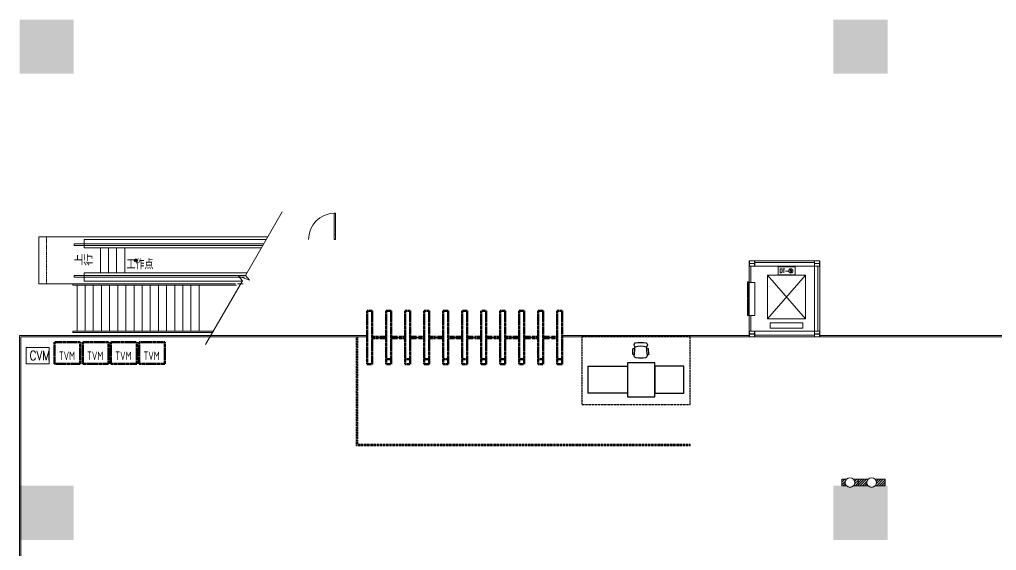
# Model space of a CAD drawing. Header units: millimetres. Extents: x 395197 to 699875, y 745 to 708816.
# Drawn here: x 514053 to 550064, y 495768 to 515354 of the extents above; entities that cross this region are included whole.
import ezdxf
from ezdxf.enums import TextEntityAlignment as Align

# ---------------------------------------------------------------- set-up
doc = ezdxf.new("R2010")
doc.units = ezdxf.units.MM
for name, pattern in [('DASH', [0.35, 0.25, -0.1]), ('DASHED2', [0.375, 0.25, -0.125]), ('DOTE', [2.42, 2, -0.2, 0.02, -0.2])]:
    doc.linetypes.add(name, pattern=pattern)
for name, color, linetype, lineweight in [('4', 4, 'Continuous', 9), ('A-EVTR', 3, 'Continuous', 9), ('A-STRS', 50, 'Continuous', 9), ('A-SYMB', 13, 'Continuous', 9), ('A-TEXT', 4, 'Continuous', 9), ('AUDIT_D_110625132327-0', 4, 'Continuous', 9), ('C-NAME', 13, 'Continuous', 9), ('COLUMN', 9, 'Continuous', 13), ('DIM_SYMB', 3, 'Continuous', 9), ('KbhRt主线_右线xl', 3, 'DOTE', 70), ('PUB_HATCH', 8, 'Continuous', 9), ('导向定位-吸墙', 190, 'Continuous', 9), ('建-柱-平面-混凝土柱', 6, 'Continuous', 9), ('建-窗扇', 252, 'Continuous', 9), ('栏杆', 2, 'Continuous', 5), ('设备－AFC', 2, 'Continuous', 9), ('龙阳路站平剖面图0625$0$A-DOOR', 32, 'Continuous', 9), ('龙阳路站平剖面图0625$0$A-STRS', 50, 'Continuous', 9)]:
    doc.layers.add(name, color=color, linetype=linetype, lineweight=lineweight)
doc.styles.add('_HZTXT', font='txt1.shx', dxfattribs={"width": 0.7, "bigfont": 'HZTXT.shx'})
doc.styles.add('_TCH_DIM', font='txt1.shx', dxfattribs={"bigfont": '@@hztxt.shx'})
doc.styles.add('ECADI', font='hzs.shx', dxfattribs={"width": 0.7, "bigfont": 'hztxt.shx'})
pattern_1 = [(45, (397366.545, 499043.092), (-17.6776695, 17.6776695), []), (45, (397378.33, 499043.092), (-17.6776695, 17.6776695), [])]

# ---------------------------------------------------------------- blocks, each defined once
blk = doc.blocks.new('A$C6DF77E91')
at = {"layer": 'A-STRS'}
h = blk.add_hatch(color=256, dxfattribs=at)
h.paths.add_polyline_path([(119, 53, 0.414214), (66, 106), (66, 53)])
h.paths.add_polyline_path([(66, 53), (13, 53, 0.414214), (66, 0)])
h = blk.add_hatch(color=256, dxfattribs=at)
h.paths.add_polyline_path([(119, 53, 0.414214), (66, 106), (66, 53)])
h.paths.add_polyline_path([(66, 53), (13, 53, 0.414214), (66, 0)])
for p, q in [((0, 53), (132, 53)), ((0, 53), (132, 53)), ((66, 106), (66, 0)), ((66, 106), (66, 0)), ((66, 53), (66, 53)), ((66, 53), (66, 53)), ((66, 53), (66, 0)), ((66, 53), (66, 53)), ((66, 53), (66, 53)), ((66, 53), (66, 0))]:
    blk.add_line(p, q, dxfattribs=at)
blk.add_circle((66, 53), 52.8, dxfattribs=at)
blk = doc.blocks.new('龙阳路站平剖面图0625$0$$TCHSYS$LDOR22D')
for p, q in [((-0.517, 0.833), (-0.017, 0.833)), ((-0.517, 0.833), (-0.517, 0.667)), ((-0.517, 0.667), (-0.017, 0.667)), ((-0.017, 0.833), (-0.017, 0.667)), ((0.017, 0.833), (0.017, 0.667)), ((0.017, 0.833), (0.517, 0.833)), ((0.017, 0.667), (0.517, 0.667)), ((0.517, 0.833), (0.517, 0.667)), ((-0.5, 0.5), (0.5, 0.5))]:
    blk.add_line(p, q)
blk = doc.blocks.new('_FZH')
blk.add_solid([(-0.5, -0.5), (0.5, -0.5), (-0.5, 0.5), (0.5, 0.5)])
blk = doc.blocks.new('$DorLib2D$00000001')
for p, q in [((0.45, 0.975), (0.5, 0.975)), ((0.45, 0), (0.45, 0.975)), ((0.5, 0), (0.5, 0.975)), ((0.5, 0), (0.45, 0))]:
    blk.add_line(p, q)
at = {"lineweight": 13}
blk.add_arc((0.475, 0), 0.975, 91.4693, 180, dxfattribs=at)
blk = doc.blocks.new('门式闸机')
at = {"color": 1}
for p, q in [((0, 0), (0, 1960)), ((0, 1960), (180, 1960)), ((180, 1960), (180, 0)), ((0, 1780), (180, 1780)), ((180, 1000), (415, 1000)), ((180, 960), (415, 960)), ((415, 1000), (415, 960)), ((465, 960), (465, 1000)), ((465, 1000), (700, 1000)), ((465, 960), (700, 960)), ((180, 0), (0, 0))]:
    blk.add_line(p, q, dxfattribs=at)
blk = doc.blocks.new('门式端机')
at = {"color": 1}
for p, q in [((0, 0), (0, 1960)), ((0, 1960), (180, 1960)), ((180, 1960), (180, 0)), ((180, 0), (0, 0))]:
    blk.add_line(p, q, dxfattribs=at)
blk = doc.blocks.new('$PLAN$00001584')
for p, q in [((-292, -435), (-287, -238)), ((-233, -439), (-218, -243)), ((233, -439), (218, -243)), ((292, -435), (287, -238)), ((-243, -457), (-242, -450)), ((-243, -457), (-242, -450)), ((243, -457), (242, -450))]:
    blk.add_line(p, q)
for centre, radius, start, end in [((0, -1587), 1587, 82.5907, 97.4093), ((-253, -252), 36.3, 12.8663, 157.8436), ((-160, -89), 87.7, 120.3927, 239.6073), ((-23, -255), 203, 153.618, 172.8718), ((0, -704), 577, 69.209, 110.791), ((160, -89), 87.7, 300.3927, 59.6073), ((22, -254), 203, 6.9097, 26.2122), ((253, -252), 36.3, 22.1564, 167.1337), ((-262, -425), 32, 198.7162, 333.9569), ((-142, -466), 102, 175, 253.8913), ((0, 132), 716, 256.275, 283.725), ((142, -466), 102, 286.1087, 5), ((262, -425), 32, 206.0431, 341.2838)]:
    blk.add_arc(centre, radius, start, end)
blk = doc.blocks.new('dasddddss')
at = {"color": 1}
for p, q in [((1920282, -10783943), (1920282, -10784893)), ((1921082, -10783943), (1920282, -10783943)), ((1921082, -10784893), (1921082, -10783943)), ((1920282, -10784893), (1921082, -10784893))]:
    blk.add_line(p, q, dxfattribs=at)
at = {"layer": 'C-NAME', "color": 1, "style": 'ECADI', "width": 0.7}
blk.add_text('TVM', height=315, rotation=90, dxfattribs=at).set_placement((1920944, -10784734))
blk = doc.blocks.new('AB-PING')
at = {"layer": '导向定位-吸墙', "ltscale": 0.01}
h = blk.add_hatch(dxfattribs=at)
h.set_pattern_fill('ANSI31', color=8, scale=500)
h.set_pattern_definition([(45, (-1713868.64, 120691.4), (-44.1941738, 44.1941738), [])])
edge = h.paths.add_edge_path()
edge.add_line((431, 240), (600, 240))
edge.add_line((600, 240), (600, 0))
edge.add_line((600, 0), (431, 0))
edge.add_arc((301, 120), 177, 317.3549, 402.6451)
edge = h.paths.add_edge_path()
edge.add_line((170, 0), (0, 0))
edge.add_line((0, 0), (0, 240))
edge.add_line((0, 240), (170, 240))
edge.add_arc((301, 120), 177, 137.3549, 222.6451)
h = blk.add_hatch(dxfattribs=at)
h.set_pattern_fill('ANSI31', color=8, scale=500)
h.set_pattern_definition([(45, (-1713068.64, 120691.4), (-44.1941738, 44.1941738), [])])
edge = h.paths.add_edge_path()
edge.add_line((1231, 240), (1600, 240))
edge.add_line((1600, 240), (1600, 0))
edge.add_line((1600, 0), (1231, 0))
edge.add_arc((1101, 120), 177, 317.3549, 402.6451)
edge = h.paths.add_edge_path()
edge.add_line((970, 0), (600, 0))
edge.add_line((600, 0), (600, 240))
edge.add_line((600, 240), (970, 240))
edge.add_arc((1101, 120), 177, 137.3549, 222.6451)
for points in [[(170, 0), (0, 0), (0, 240), (170, 240)], [(431, 240), (600, 240), (600, 0), (431, 0)], [(970, 0), (600, 0), (600, 240), (970, 240)], [(1231, 240), (1600, 240), (1600, 0), (1231, 0)]]:
    blk.add_lwpolyline(points, dxfattribs=at)
at = {"layer": '导向定位-吸墙'}
for centre in [(301, 120), (1101, 120)]:
    blk.add_circle(centre, 177, dxfattribs=at)

msp = doc.modelspace()

# ---------------------------------------------------------------- hatches: boundary and pattern name
at = {"layer": 'PUB_HATCH'}
h = msp.add_hatch(dxfattribs=at)
h.set_pattern_fill('金属', color=256, scale=10, style=0)
h.set_pattern_definition(pattern_1)
h.paths.add_polyline_path([(540966, 506351), (541140, 506351, -0.414214), (541145, 506346), (541145, 506254), (541153, 506254), (541153, 506454), (541145, 506454), (541145, 506362, -0.414214), (541140, 506357), (540966, 506357, -0.414214), (540961, 506362), (540961, 506454), (540953, 506454), (540953, 506254), (540961, 506254), (540961, 506346, -0.414214)])
h = msp.add_hatch(dxfattribs=at)
h.set_pattern_fill('金属', color=256, scale=10, style=0)
h.set_pattern_definition(pattern_1)
h.paths.add_polyline_path([(543366, 506351), (543540, 506351, -0.414214), (543545, 506346), (543545, 506254), (543553, 506254), (543553, 506454), (543545, 506454), (543545, 506362, -0.414214), (543540, 506357), (543366, 506357, -0.414214), (543361, 506362), (543361, 506454), (543353, 506454), (543353, 506254), (543361, 506254), (543361, 506346, -0.414214)])
h = msp.add_hatch(dxfattribs=at)
h.set_pattern_fill('金属', color=256, scale=10, style=0)
h.set_pattern_definition(pattern_1)
h.paths.add_polyline_path([(540966, 503751), (541140, 503751, -0.414214), (541145, 503746), (541145, 503654), (541153, 503654), (541153, 503854), (541145, 503854), (541145, 503762, -0.414214), (541140, 503757), (540966, 503757, -0.414214), (540961, 503762), (540961, 503854), (540953, 503854), (540953, 503654), (540961, 503654), (540961, 503746, -0.414214)])
h = msp.add_hatch(dxfattribs=at)
h.set_pattern_fill('金属', color=256, scale=10, style=0)
h.set_pattern_definition(pattern_1)
h.paths.add_polyline_path([(543366, 503751), (543540, 503751, -0.414214), (543545, 503746), (543545, 503654), (543553, 503654), (543553, 503854), (543545, 503854), (543545, 503762, -0.414214), (543540, 503757), (543366, 503757, -0.414214), (543361, 503762), (543361, 503854), (543353, 503854), (543353, 503654), (543361, 503654), (543361, 503746, -0.414214)])

# ---------------------------------------------------------------- linework, layer by layer
at = {"linetype": 'DASH'}
for p, q in [((526477, 499624, 0), (526477, 503654, 0)), ((526527, 499674, 0), (526527, 503654, 0)), ((538777, 499624, 0), (526477, 499624, 0)), ((538777, 499674, 0), (526527, 499674, 0)), ((538777, 499624, 0), (538777, 499674, 0))]:
    msp.add_line(p, q, dxfattribs=at)
for p, q in [((535004, 502571, 0), (536469, 502571, 0)), ((535612, 502571, 0), (536469, 502571, 0)), ((538541, 502571, 0), (537469, 502571, 0)), ((537469, 502571, 0), (537469, 501571, 0)), ((538541, 501571, 0), (538541, 502571, 0)), ((536469, 501571, 0), (535004, 501571, 0)), ((537469, 501571, 0), (538541, 501571, 0))]:
    msp.add_line(p, q)
at = {"linetype": 'DASH', "elevation": 0}
msp.add_lwpolyline([(538777, 501154), (538777, 503654), (534777, 503654), (534777, 501154)], close=True, dxfattribs=at)
at = {"elevation": 0}
msp.add_lwpolyline([(535004, 502571), (535004, 501571)], dxfattribs=at)
msp.add_lwpolyline([(537469, 501441), (537469, 502696), (536469, 502696), (536469, 501441)], close=True, dxfattribs=at)
at = {"layer": '4'}
for p, q in [((540953, 506454, 0), (540953, 503654, 0)), ((543553, 506454, 0), (540953, 506454, 0)), ((543553, 506454, 0), (540961, 506454, 0)), ((543353, 506394, 0), (541153, 506394, 0)), ((543553, 506254, 0), (540961, 506254, 0)), ((541013, 506254, 0), (541013, 505654, 0)), ((543353, 506254, 0), (543353, 503654, 0)), ((543485, 506254, 0), (543485, 503854, 0)), ((543553, 506254, 0), (543553, 503754, 0)), ((541013, 504434, 0), (541013, 503854, 0)), ((543553, 503854, 0), (540961, 503854, 0)), ((543553, 503654, 0), (540953, 503654, 0)), ((543353, 503714, 0), (541145, 503714, 0))]:
    msp.add_line(p, q, dxfattribs=at)
at = {"layer": 'A-EVTR'}
for p, q in [((514763, 507334, 0), (523202, 507334, 0)), ((514763, 505604, 0), (514763, 507334, 0)), ((516062, 507024, 0), (516062, 507084, 0)), ((516062, 507084, 0), (523058, 507084, 0)), ((516432, 506934, 0), (516432, 507234, 0)), ((516432, 507234, 0), (523145, 507234, 0)), ((516062, 507024, 0), (523023, 507024, 0)), ((522971, 506934, 0), (516432, 506934, 0)), ((517032, 506004, 0), (517032, 506934, 0)), ((517332, 506004, 0), (517332, 506934, 0)), ((517632, 506004, 0), (517632, 506934, 0)), ((517932, 506004, 0), (517932, 506934, 0)), ((516432, 506004, 0), (516432, 505704, 0)), ((522434, 506004, 0), (516432, 506004, 0)), ((514763, 505604, 0), (522015, 505604, 0)), ((516063, 505854, 0), (516062, 505914, 0)), ((516062, 505914, 0), (522382, 505914, 0)), ((516063, 505847, 0), (522345, 505850, 0)), ((516432, 505704, 0), (522261, 505704, 0)), ((517232, 505704, 0), (522261, 505704, 0)), ((522087, 505604, 0), (522291, 505604, 0))]:
    msp.add_line(p, q, dxfattribs=at)
at = {"layer": 'A-EVTR', "linetype": 'DASHED2'}
msp.add_line((515053, 505604, 0), (515053, 507334, 0), dxfattribs=at)
at = {"layer": 'A-STRS'}
for p, q in [((522015, 505604, 0), (516023, 505604, 0)), ((516023, 505554, 0), (516023, 505604, 0)), ((522056, 505554, 0), (516023, 505554, 0)), ((516173, 505554, 0), (516173, 503854, 0)), ((516473, 505554, 0), (516473, 503854, 0)), ((516473, 505554, 0), (516473, 503854, 0)), ((516773, 505554, 0), (516773, 503854, 0)), ((517073, 505554, 0), (517073, 503854, 0)), ((517373, 505554, 0), (517373, 503854, 0)), ((517673, 505554, 0), (517673, 503854, 0)), ((517973, 505554, 0), (517973, 503854, 0)), ((518273, 505554, 0), (518273, 503854, 0)), ((518573, 505554, 0), (518573, 503854, 0)), ((518873, 505554, 0), (518873, 503854, 0)), ((519173, 505554, 0), (519173, 503854, 0)), ((519473, 505554, 0), (519473, 503854, 0)), ((519773, 505554, 0), (519773, 503854, 0)), ((520073, 505554, 0), (520073, 503854, 0)), ((520373, 505554, 0), (520373, 503854, 0)), ((520673, 505554, 0), (520673, 503854, 0)), ((516023, 503854, 0), (516023, 503804, 0)), ((521193, 503854, 0), (516023, 503854, 0)), ((516023, 503854, 0), (516023, 503804, 0)), ((521164, 503804, 0), (516023, 503804, 0))]:
    msp.add_line(p, q, dxfattribs=at)
at = {"layer": 'A-SYMB', "elevation": 0}
msp.add_lwpolyline([(516548, 506469, 0, 0, 0), (524853, 506469, 80, 0, 0), (525153, 506469, 0, 0, 0)], format="xyseb", dxfattribs=at)
at = {"layer": 'AUDIT_D_110625132327-0', "elevation": 0}
msp.add_lwpolyline([(542012, 506236), (542638, 506236), (542638, 505942), (542012, 505942)], close=True, dxfattribs=at)
at = {"layer": 'AUDIT_D_110625132327-0'}
msp.add_circle((542480, 506082, 0), 78.7, dxfattribs=at)
at = {"layer": 'COLUMN'}
for p, q in [((540961, 506454, 0), (540953, 506454, 0)), ((540953, 506454, 0), (540953, 506254, 0)), ((540961, 506362, 0), (540961, 506454, 0)), ((540961, 506254, 0), (540961, 506346, 0)), ((541140, 506357, 0), (540966, 506357, 0)), ((540966, 506351, 0), (541140, 506351, 0)), ((541153, 506454, 0), (541145, 506454, 0)), ((541145, 506454, 0), (541145, 506362, 0)), ((541145, 506346, 0), (541145, 506254, 0)), ((541153, 506254, 0), (541153, 506454, 0)), ((543361, 506454, 0), (543353, 506454, 0)), ((543353, 506454, 0), (543353, 506254, 0)), ((543361, 506362, 0), (543361, 506454, 0)), ((543361, 506254, 0), (543361, 506346, 0)), ((543540, 506357, 0), (543366, 506357, 0)), ((543366, 506351, 0), (543540, 506351, 0)), ((543553, 506454, 0), (543545, 506454, 0)), ((543545, 506454, 0), (543545, 506362, 0)), ((543545, 506346, 0), (543545, 506254, 0)), ((543553, 506254, 0), (543553, 506454, 0)), ((540953, 506254, 0), (540961, 506254, 0)), ((541145, 506254, 0), (541153, 506254, 0)), ((543353, 506254, 0), (543361, 506254, 0)), ((543545, 506254, 0), (543553, 506254, 0)), ((540961, 503854, 0), (540953, 503854, 0)), ((540953, 503854, 0), (540953, 503654, 0)), ((540961, 503762, 0), (540961, 503854, 0)), ((541153, 503854, 0), (541145, 503854, 0)), ((541145, 503854, 0), (541145, 503762, 0)), ((541153, 503654, 0), (541153, 503854, 0)), ((543361, 503854, 0), (543353, 503854, 0)), ((543353, 503854, 0), (543353, 503654, 0)), ((543361, 503762, 0), (543361, 503854, 0)), ((543553, 503854, 0), (543545, 503854, 0)), ((543545, 503854, 0), (543545, 503762, 0)), ((543553, 503654, 0), (543553, 503854, 0)), ((540953, 503654, 0), (540961, 503654, 0)), ((540961, 503654, 0), (540961, 503746, 0)), ((541140, 503757, 0), (540966, 503757, 0)), ((540966, 503751, 0), (541140, 503751, 0)), ((541145, 503746, 0), (541145, 503654, 0)), ((541145, 503654, 0), (541153, 503654, 0)), ((543353, 503654, 0), (543361, 503654, 0)), ((543361, 503654, 0), (543361, 503746, 0)), ((543540, 503757, 0), (543366, 503757, 0)), ((543366, 503751, 0), (543540, 503751, 0)), ((543545, 503746, 0), (543545, 503654, 0)), ((543545, 503654, 0), (543553, 503654, 0))]:
    msp.add_line(p, q, dxfattribs=at)
for centre, start, end in [((540966, 506362, 0), 180, 270), ((540966, 506346, 0), 90, 180), ((541140, 506362, 0), 270, 0), ((541140, 506346, 0), 0, 90), ((543366, 506362, 0), 180, 270), ((543366, 506346, 0), 90, 180), ((543540, 506362, 0), 270, 0), ((543540, 506346, 0), 0, 90), ((540966, 503762, 0), 180, 270), ((540966, 503746, 0), 90, 180), ((541140, 503762, 0), 270, 0), ((541140, 503746, 0), 0, 90), ((543366, 503762, 0), 180, 270), ((543366, 503746, 0), 90, 180), ((543540, 503762, 0), 270, 0), ((543540, 503746, 0), 0, 90)]:
    msp.add_arc(centre, 5, start, end, dxfattribs=at)
at = {"layer": 'DIM_SYMB', "linetype": 'ByBlock', "elevation": 0}
msp.add_lwpolyline([(523735, 508259), (522380, 505912), (522524, 505741), (522123, 505886), (522268, 505717), (520914, 503369)], dxfattribs=at)
at = {"layer": '栏杆', "extrusion": (-3.37589e-06, -4.14449e-05, 1)}
for p, q in [((514053, 494354, 0), (514053, 503704, 0)), ((514103, 494354, 0), (514103, 503654, 0))]:
    msp.add_line(p, q, dxfattribs=at)
at = {"layer": '栏杆', "extrusion": (4.14449e-05, -3.37589e-06, 1)}
for p, q in [((526873, 503704, 0), (514053, 503704, 0)), ((526873, 503654, 0), (514103, 503654, 0)), ((540953, 503704, 0), (534053, 503704, 0)), ((540953, 503654, 0), (534053, 503654, 0)), ((561823, 503704, 0), (543553, 503704, 0)), ((561823, 503654, 0), (543553, 503654, 0))]:
    msp.add_line(p, q, dxfattribs=at)
at = {"layer": '设备－AFC', "elevation": 0}
msp.add_lwpolyline([(514293, 502654), (515143, 502654), (515143, 503254), (514293, 503254)], close=True, dxfattribs=at)
at = {"layer": '龙阳路站平剖面图0625$0$A-DOOR'}
msp.add_line((541153, 505654, 0), (541153, 504454, 0), dxfattribs=at)
at = {"layer": '龙阳路站平剖面图0625$0$A-DOOR', "elevation": 0}
for points in [[(540953, 505654), (541153, 505654)], [(540953, 504434), (541153, 504434)]]:
    msp.add_lwpolyline(points, dxfattribs=at)
at = {"layer": '龙阳路站平剖面图0625$0$A-STRS'}
for p, q in [((541626, 505918, 0), (543026, 505918, 0)), ((541626, 504318, 0), (541626, 505918, 0)), ((541626, 505918, 0), (543026, 504318, 0)), ((543026, 505918, 0), (541626, 504318, 0)), ((543026, 505918, 0), (543026, 504318, 0)), ((543026, 504318, 0), (541626, 504318, 0)), ((541728, 504166, 0), (542928, 504166, 0)), ((541728, 503966, 0), (541728, 504166, 0)), ((542928, 504166, 0), (542928, 503966, 0)), ((542928, 503966, 0), (541728, 503966, 0))]:
    msp.add_line(p, q, dxfattribs=at)

# ---------------------------------------------------------------- block references
at = {"extrusion": (-2.667e-12, -5.12052e-12, -1), "zscale": -0.9999999999999998}
msp.add_blockref('$PLAN$00001584', (-536952, 503441, 0), dxfattribs=at)
at = {"layer": 'A-STRS', "xscale": -1, "rotation": 180}
msp.add_blockref('A$C6DF77E91', (518268, 506522, 0), dxfattribs=at)
at = {"layer": 'KbhRt主线_右线xl', "color": 3, "linetype": 'ByBlock'}
for name, p, rotation in [('门式端机', (527053, 504604, 0), 179.9999999978062), ('门式闸机', (527753, 504604, 0), 179.9999999978062), ('门式闸机', (528453, 504604, 0), 179.9999999978062), ('门式闸机', (529153, 504604, 0), 179.9999999978062), ('门式闸机', (529853, 504604, 0), 179.9999999978062), ('门式闸机', (530553, 504604, 0), 179.9999999978062), ('门式闸机', (531253, 504604, 0), 179.9999999978062), ('门式闸机', (531953, 504604, 0), 179.9999999978062), ('门式闸机', (532653, 504604, 0), 179.9999999978062), ('门式闸机', (533353, 504604, 0), 179.9999999978062), ('门式闸机', (534053, 504604, 0), 179.9999999978062), ('dasddddss', (11300236, 2423737, 0), 270.0000000001309), ('dasddddss', (11301276, 2423737, 0), 270.0000000000023), ('dasddddss', (11302316, 2423737, 0), 269.99999999953), ('dasddddss', (11303356, 2423737, 0), 269.9999999999711)]:
    msp.add_blockref(name, p, dxfattribs=dict(at, rotation=rotation))
at = {"layer": '导向定位-吸墙'}
msp.add_blockref('AB-PING', (544362, 498154, 0), dxfattribs=at)
at = {"layer": '建-柱-平面-混凝土柱', "xscale": 1999.999999999935, "yscale": 1999.999999999935, "zscale": 1999.999999999935, "rotation": 359.9999999999996}
for p in [(515053, 514354, 0), (545053, 514354, 0), (515053, 497154, 0), (545053, 497154, 0)]:
    msp.add_blockref('_FZH', p, dxfattribs=at)
at = {"layer": '建-窗扇', "xscale": 1000.000000000118, "yscale": 1000.000000000118, "zscale": 199.9999999999999, "rotation": 8.903631251060524e-07}
msp.add_blockref('$DorLib2D$00000001', (525204, 507234, 0), dxfattribs=at)
at = {"layer": '龙阳路站平剖面图0625$0$A-DOOR', "xscale": -1200.000000000129, "yscale": 200.0000000002126, "zscale": 1199.999999999999, "rotation": 89.99999996652318}
msp.add_blockref('龙阳路站平剖面图0625$0$$TCHSYS$LDOR22D', (541053, 505054, 0), dxfattribs=at)

# ---------------------------------------------------------------- texts
at = {"layer": 'A-TEXT', "style": '_TCH_DIM'}
msp.add_text('上行', height=337.6, dxfattribs=at).set_placement((516048, 506294, 0))
at = {"layer": 'A-TEXT', "style": 'ECADI', "width": 0.7}
msp.add_text('工作点', height=350, dxfattribs=at).set_placement((517996, 506144, 0))
at = {"layer": 'AUDIT_D_110625132327-0', "style": '_TCH_DIM', "width": 0.705882}
msp.add_text('DT-', height=148.7, dxfattribs=at).set_placement((542067, 506012, 0))
at = {"layer": 'AUDIT_D_110625132327-0', "style": '_TCH_DIM', "width": 1.5}
msp.add_text('5', height=89.1, rotation=360, dxfattribs=at).set_placement((542435, 506038, 0), (542524, 506038, 0), align=Align.FIT)
at = {"layer": '设备－AFC', "ltscale": 1.2, "style": '_HZTXT', "width": 0.8}
msp.add_text('CVM', height=350, rotation=360, dxfattribs=at).set_placement((514425, 502786, 0))

doc.saveas('drawing.dxf')
